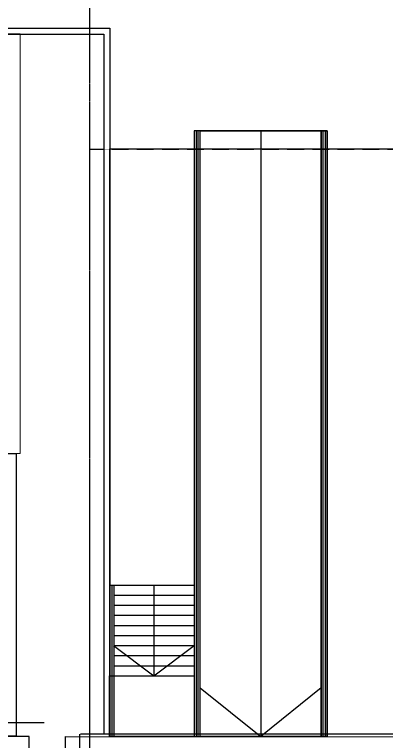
# Model space of a CAD drawing. Header units: inches. Extents: x 30871 to 1364211, y -265788 to 330728.
# Drawn here: x 185719 to 194935, y 235010 to 253021 of the extents above; entities that cross this region are included whole.
import ezdxf

# ---------------------------------------------------------------- set-up
doc = ezdxf.new("R2010")
doc.units = ezdxf.units.IN
doc.header["$MEASUREMENT"] = 0
doc.linetypes.add('( Hidden )', pattern=[0.375, 0.25, -0.125])
doc.linetypes.add('CENTER', pattern=[2, 1.25, -0.25, 0.25, -0.25])
for name, color, linetype in [('-SN-F', 220, 'Continuous'), ('A-_ANOTGRID----_', 8, 'CENTER'), ('A-HATCH', 8, 'Continuous'), ('A-WALL', 7, 'Continuous')]:
    doc.layers.add(name, color=color, linetype=linetype)
doc.layers.add('A-_ANOTCOLMN_D-', color=3, linetype='Continuous', lineweight=0)
doc.layers.add('AREA-HID', color=7, linetype='Continuous', plot=False)

msp = doc.modelspace()

# ---------------------------------------------------------------- linework, layer by layer
at = {"layer": '-SN-F', "ltscale": 50}
msp.add_line((184292.926, 235477.601), (186450.08, 235477.601), dxfattribs=at)
at = {"layer": 'A-_ANOTCOLMN_D-', "elevation": 0}
msp.add_lwpolyline([(175458.575, 237943.928), (175458.575, 252543.928), (185858.575, 252543.928), (185858.575, 242143.928), (179858.575, 242143.928), (179858.575, 237943.928), (175458.575, 237943.928)], dxfattribs=at)
at = {"layer": 'A-_ANOTGRID----_'}
msp.add_lwpolyline([(187583.575, 87001.161), (187583.575, 280209.593)], dxfattribs=at)
at = {"layer": 'A-HATCH', "color": 9, "elevation": 0}
for points in [[(189018.295, 108636.231), (173037.275, 108636.231, -0.414213562), (171037.275, 110636.231), (171037.275, 111238.52), (168943.19, 124677.852, -0.460247191), (170919.344, 126985.772), (173583.575, 126985.772), (173589.472, 160998.349, -0.265085326), (175061.77, 163580.233, 0.265085326), (176534.068, 166162.117), (176534.068, 171113.346, 0.265085326), (175061.77, 173695.23, -0.265085326), (173589.472, 176277.114), (173583.575, 243622.003), (168583.575, 243622.003), (168583.575, 244686.246, -0.414213562), (176583.575, 252686.246), (188083.575, 252686.246), (188083.575, 235186.246)], [(173734.318, 235136.246), (173733.562, 243772.003), (168733.575, 243772.003), (168733.575, 244686.246, -0.414213562), (176583.575, 252536.246), (187933.575, 252536.246), (187933.575, 235186.246)]]:
    msp.add_lwpolyline(points, format="xyb", dxfattribs=at)
at = {"layer": 'A-WALL'}
for p, q in [((188083.571, 238886.261, 0), (188083.57, 235136.253, 0)), ((188083.571, 238886.261, 0), (190168.175, 238886.255, 0)), ((188133.571, 238886.261, 0), (188133.57, 235136.253, 0)), ((188183.571, 238886.261, 0), (188183.57, 235136.253, 0)), ((189168.175, 238886.258, 0), (189168.175, 236636.255, 0)), ((190168.175, 238886.255, 0), (190168.175, 236636.255, 0)), ((188168.175, 238636.261, 0), (190168.175, 238636.255, 0)), ((188168.174, 238386.261, 0), (190168.174, 238386.255, 0)), ((188168.174, 238136.261, 0), (190168.174, 238136.255, 0)), ((188168.174, 237886.261, 0), (190168.174, 237886.255, 0)), ((188168.173, 237636.261, 0), (190168.173, 237636.255, 0)), ((188168.173, 237386.261, 0), (190168.173, 237386.255, 0)), ((188168.173, 237136.261, 0), (190168.173, 237136.255, 0)), ((188168.173, 236886.261, 0), (190168.173, 236886.255, 0)), ((188168.175, 236636.261, 0), (190168.172, 236636.255, 0))]:
    msp.add_line(p, q, dxfattribs=at)
at = {"layer": 'A-WALL', "elevation": 0}
for points in [[(190318.183, 250136.246), (190168.183, 250136.246), (190168.183, 235136.246), (190318.183, 235136.246)], [(190268.183, 250136.246), (190218.183, 250136.246), (190218.183, 235136.246), (190268.183, 235136.246)], [(190318.183, 250136.246), (193318.181, 250136.246), (193318.181, 235136.246), (190318.183, 235136.246)], [(193318.181, 250136.246), (193468.181, 250136.246), (193468.181, 235136.246), (193318.181, 235136.246)], [(193368.181, 250136.246), (193418.181, 250136.246), (193418.181, 235136.246), (193368.181, 235136.246)], [(188068.175, 236636.255), (190168.183, 236636.255), (190168.183, 235136.246), (188068.175, 235136.246)]]:
    msp.add_lwpolyline(points, close=True, dxfattribs=at)
for points in [[(191818.182, 250136.246), (191818.182, 235136.246)], [(188168.172, 237386.261), (189168.175, 236636.255), (190168.173, 237386.255)], [(190318.183, 236340.756), (191818.182, 235136.246)], [(193318.181, 236340.756), (191818.182, 235136.246)], [(186083.575, 234548.456), (186083.575, 235136.246), (173583.575, 235136.246), (173583.575, 234236.246), (175483.575, 234236.246)]]:
    msp.add_lwpolyline(points, dxfattribs=at)
at = {"layer": 'A-WALL', "color": 8, "linetype": '( Hidden )', "ltscale": 2, "elevation": 0}
msp.add_lwpolyline([(187583.575, 234536.246), (187583.575, 249686.928), (332083.575, 249686.928), (332083.575, 234686.246)], dxfattribs=at)
at = {"layer": 'A-WALL'}
msp.add_lwpolyline([(186983.575, 234548.456), (186983.575, 235136.246), (257783.253, 235107.304), (332233.575, 235126.599), (332233.575, 114236.246), (186783.573, 114236.246), (186783.573, 114386.246)], dxfattribs=at)
at = {"layer": 'AREA-HID', "elevation": 0}
for points in [[(190168.183, 235136.246), (193468.181, 235136.246), (193468.181, 250136.246), (190168.183, 250136.246)], [(188083.575, 249694.61), (332083.575, 249694.61), (332083.575, 235193.928), (188083.575, 235193.928)], [(188083.571, 238886.261), (190168.183, 238886.261), (190168.183, 235136.246), (188083.571, 235136.246)]]:
    msp.add_lwpolyline(points, close=True, dxfattribs=at)
for points in [[(180058.575, 242143.928), (185758.575, 242143.928), (185758.575, 235143.928), (175658.575, 235143.928), (175658.575, 237943.928), (179858.575, 237943.928), (179858.575, 242143.928)], [(187332.696, 235193.928), (187334.455, 186679.181), (187551.125, 186679.141), (187516.026, 114199.068), (211583.575, 114193.92), (211583.575, 235193.928), (187352.696, 235193.928)]]:
    msp.add_lwpolyline(points, dxfattribs=at)

doc.saveas('drawing.dxf')
